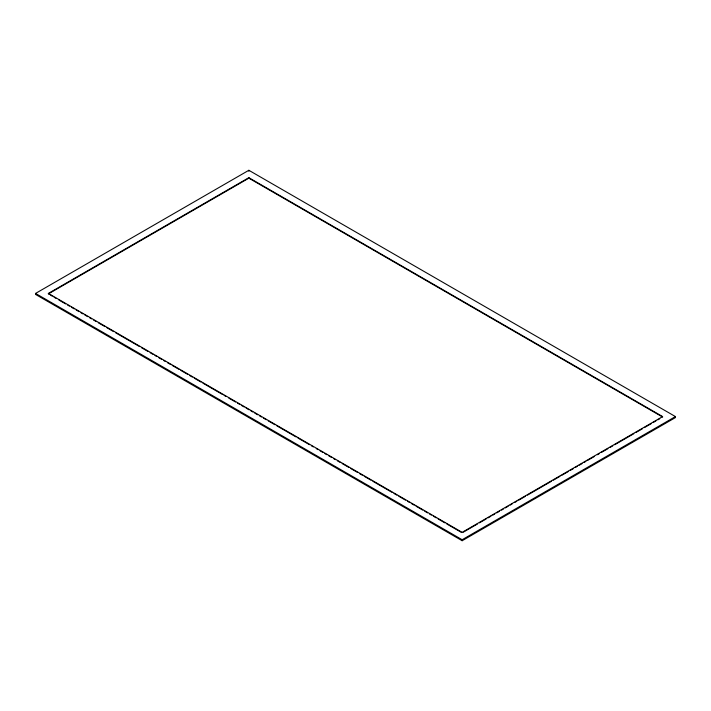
<?xml version="1.0" encoding="UTF-8"?>
<svg xmlns="http://www.w3.org/2000/svg" width="711" height="711" viewBox="0 0 711 711"><rect width="100%" height="100%" fill="white"/><g stroke="black" fill="none" stroke-linecap="round" stroke-linejoin="round"><path stroke-width="1.07" d="M35.55 293.43L248.85 170.285L675.45 416.584L675.45 417.57L462.15 540.716L35.55 294.416L35.55 293.43L462.15 539.729L675.45 416.584M48.348 293.43L248.85 177.679L662.652 416.584L462.15 532.343L48.348 293.43L52.187 296.14M48.348 293.927L248.85 178.168L662.652 417.073M463.11 532.281L477.499 523.971M479.418 522.861L486.137 518.986M488.048 517.875L490.928 516.213M492.847 515.111L494.767 514M496.687 512.898L499.566 511.236M501.486 510.125L503.406 509.014M505.317 507.912L508.196 506.25M510.116 505.139L512.036 504.028M514.915 502.366L516.835 501.264M518.754 500.153L525.465 496.278M527.384 495.167L551.372 481.32M553.291 480.218L560.001 476.334M561.921 475.232L568.64 471.357M570.56 470.247L573.43 468.585M575.35 467.474L577.27 466.372M579.189 465.261L582.069 463.599M583.989 462.488L585.908 461.386M587.819 460.275L594.538 456.4M597.418 454.738L599.337 453.627M601.257 452.525L607.967 448.641M609.887 447.539L612.766 445.877M614.686 444.766L633.874 433.692M635.794 432.581L642.504 428.706M644.424 427.595L651.143 423.72M653.062 422.61L655.933 420.948M657.853 419.846L659.772 418.735M54.107 297.251L56.027 298.362M58.906 300.024L65.634 303.908M67.554 305.01L69.474 306.121M71.393 307.232L74.273 308.894M76.193 310.005L79.072 311.667M80.992 312.769L82.911 313.88M84.831 314.991L87.711 316.653M89.63 317.764L91.55 318.866M93.47 319.977L96.349 321.639M98.269 322.75L104.997 326.633M106.917 327.735L113.636 331.619M115.555 332.73L139.56 346.586M141.48 347.697L148.199 351.572M150.119 352.683L152.998 354.345M154.918 355.456L156.838 356.567M158.757 357.669L161.637 359.331M163.557 360.441L165.476 361.552M167.396 362.663L170.285 364.325M172.204 365.436L178.923 369.311M180.843 370.422L187.562 374.297M189.482 375.408L192.361 377.07M194.281 378.181L201 382.065M202.919 383.167L222.125 394.258M224.045 395.36L225.965 396.471M228.844 398.133L235.563 402.017M237.483 403.128L239.411 404.23M241.331 405.341L244.211 407.003M246.13 408.114L249.01 409.776M250.93 410.887L252.849 411.998M254.769 413.1L257.649 414.762M259.568 415.873L261.488 416.984M263.408 418.095L266.287 419.757M268.207 420.859L274.935 424.743M276.855 425.853L296.052 436.936M297.971 438.047L309.498 444.695M311.418 445.806L313.338 446.917M316.217 448.579L318.137 449.69M320.057 450.792L322.936 452.454M324.856 453.565L326.776 454.676M328.695 455.787L331.575 457.449M333.495 458.559L335.414 459.662M337.334 460.772L340.214 462.434M342.142 463.545L348.861 467.42M350.781 468.531L357.5 472.415M359.419 473.526L362.299 475.188M364.219 476.29L370.938 480.174M372.857 481.285L392.063 492.368M393.983 493.478L396.862 495.14M398.782 496.251L405.501 500.126M407.421 501.237L409.34 502.348M411.269 503.45L414.149 505.121M416.068 506.223L422.787 510.107M424.707 511.218L427.587 512.88M429.506 513.982L431.426 515.093M433.346 516.204L436.225 517.866M438.145 518.977L444.864 522.852M446.792 523.963L461.19 532.281M462.15 539.729L462.15 540.716M248.85 170.285L248.85 171.271M248.85 177.679L248.85 178.168"/></g></svg>
